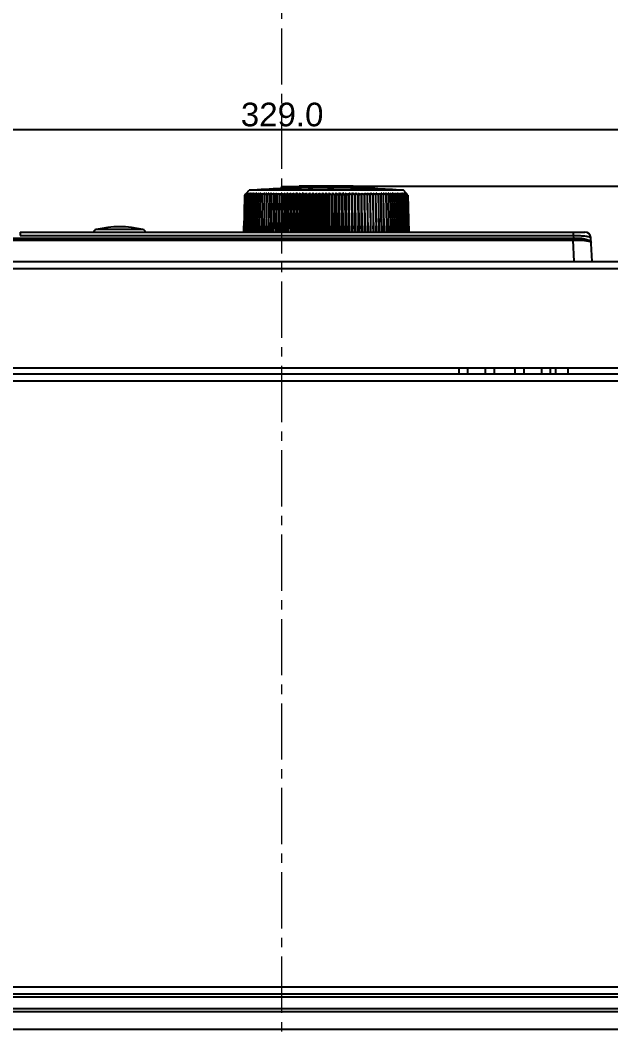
# Model space of a CAD drawing. Header units: millimetres. Extents: x 12659 to 13466, y -343 to 215.
# Drawn here: x 13010.9 to 13110.9, y -169 to 2.1 of the extents above; entities that cross this region are included whole.
import ezdxf

# ---------------------------------------------------------------- set-up
doc = ezdxf.new("R2010")
doc.units = ezdxf.units.MM
doc.header["$PDMODE"] = 3
doc.header["$PDSIZE"] = 1
doc.linetypes.add('CENTER2', pattern=[28.575, 19.05, -3.175, 3.175, -3.175])
doc.linetypes.add('CENTERX2', pattern=[101.6, 63.5, -12.7, 12.7, -12.7])
doc.layers.get('0').update_dxf_attribs({"linetype": 'CONTINUOUS'})
doc.layers.get('Defpoints').update_dxf_attribs({"linetype": 'CONTINUOUS'})
doc.layers.add('3', color=112, linetype='CENTERX2', lineweight=15)
doc.layers.add('Dim', color=1, linetype='CONTINUOUS')
doc.styles.add('OMI-1', font='arial.ttf', dxfattribs={"oblique": 1})
doc.dimstyles.new('1', dxfattribs={"dimtxt": 4, "dimasz": 2.5, "dimexe": 0.8, "dimexo": 0.3, "dimgap": 0.5, "dimtad": 1, "dimtoh": 1, "dimdec": 1, "dimzin": 0, "dimdsep": 46, "dimtxsty": 'OMI-1', "dimcen": 0, "dimclrd": 256, "dimclre": 256, "dimclrt": 256, "dimadec": 0, "dimazin": 0, "dimtfac": 0.8, "dimtdec": 1, "dimtix": 1, "dimtmove": 0, "dimatfit": 3, "dimfxl": 1, "dimtolj": 1, "dimtzin": 0, "dimarcsym": 0})

# ---------------------------------------------------------------- blocks, each defined once
blk = doc.blocks.new('*D6275')
at = {"layer": 'Defpoints', "color": 0}
for p in [(13063.47, -25.98), (13236.72, -276.97), (13253.06, -276.97)]:
    blk.add_point(p, dxfattribs=at)
at = {"layer": 'Dim', "lineweight": -2, "ltscale": 0.1}
for p, q in [((13063.77, -25.98), (13253.86, -25.98)), ((13253.06, -28.48), (13253.06, -274.47)), ((13237.02, -276.97), (13253.86, -276.97))]:
    blk.add_line(p, q, dxfattribs=at)
at = {"layer": 'Dim'}
for points in [[(13253.48, -28.48), (13252.64, -28.48), (13253.06, -25.98)], [(13252.64, -274.47), (13253.48, -274.47), (13253.06, -276.97)]]:
    blk.add_solid(points, dxfattribs=at)
at = {"layer": 'Dim', "insert": (13250.52, -151.58), "char_height": 4, "attachment_point": 5, "rotation": 90, "style": 'OMI-1'}
blk.add_mtext('\\A1;251.0', dxfattribs=at)
blk = doc.blocks.new('*D6276')
at = {"layer": 'Defpoints', "color": 0}
for p in [(13219.72, -16.44), (12890.72, -39.97), (13219.72, -39.97)]:
    blk.add_point(p, dxfattribs=at)
at = {"layer": 'Dim', "linetype": 'Continuous', "lineweight": -2, "ltscale": 0.1}
for p, q in [((12890.72, -39.67), (12890.72, -15.64)), ((13219.72, -39.67), (13219.72, -15.64))]:
    blk.add_line(p, q, dxfattribs=at)
at = {"layer": 'Dim', "lineweight": -2, "ltscale": 0.1}
blk.add_line((12893.22, -16.44), (13217.22, -16.44), dxfattribs=at)
at = {"layer": 'Dim'}
for points in [[(12893.22, -16.03), (12893.22, -16.86), (12890.72, -16.44)], [(13217.22, -16.86), (13217.22, -16.03), (13219.72, -16.44)]]:
    blk.add_solid(points, dxfattribs=at)
at = {"layer": 'Dim', "insert": (13055.22, -13.9), "char_height": 4, "attachment_point": 5, "style": 'OMI-1'}
blk.add_mtext('\\A1;329.0', dxfattribs=at)

msp = doc.modelspace()

# ---------------------------------------------------------------- linework, layer by layer
at = {"color": 7, "linetype": 'Continuous'}
for p, q in [((13049.06, -27.35), (13049.11, -27.3)), ((13049.11, -27.3), (13049.16, -27.25)), ((13049.16, -27.25), (13049.21, -27.19)), ((13049.21, -27.19), (13049.16, -27.25)), ((13049.18, -27.25), (13049.23, -27.19)), ((13049.23, -27.19), (13049.18, -27.25)), ((13049.2, -27.19), (13049.66, -26.71)), ((13075.79, -26.71), (13049.66, -26.71)), ((13049.66, -27.26), (13049.7, -27.19)), ((13052.65, -27.52), (13052.68, -27.19)), ((13053.05, -27.52), (13053.06, -27.19)), ((13053.36, -33.77), (13053.47, -27.19)), ((13053.47, -27.52), (13053.47, -27.19)), ((13053.78, -33.77), (13053.89, -27.19)), ((13053.91, -27.52), (13053.89, -27.19)), ((13054.22, -33.77), (13054.32, -27.19)), ((13054.68, -33.77), (13054.78, -27.19)), ((13058.12, -26.04), (13055.06, -26.13)), ((13055.06, -26.13), (13055.06, -26.43)), ((13058.12, -26.34), (13055.06, -26.43)), ((13055.15, -33.77), (13055.24, -27.19)), ((13055.63, -33.77), (13055.72, -27.19)), ((13056.13, -33.77), (13056.21, -27.19)), ((13056.64, -33.77), (13056.71, -27.19)), ((13057.16, -33.77), (13057.22, -27.19)), ((13057.69, -33.77), (13057.75, -27.19)), ((13058.12, -26.34), (13058.12, -26.04)), ((13058.22, -33.77), (13058.28, -27.19)), ((13058.77, -33.77), (13058.81, -27.19)), ((13059.32, -33.77), (13059.36, -27.19)), ((13059.67, -26.36), (13059.67, -26.01)), ((13059.88, -33.77), (13059.91, -27.19)), ((13060.44, -33.77), (13060.47, -27.19)), ((13060.77, -26.02), (13060.63, -26.03)), ((13060.72, -25.99), (13060.72, -26)), ((13061.01, -33.77), (13061.03, -27.19)), ((13061.58, -33.77), (13061.59, -27.19)), ((13062.15, -33.77), (13062.16, -27.19)), ((13062.87, -25.99), (13062.64, -25.99)), ((13062.72, -33.77), (13062.72, -27.19)), ((13062.94, -26.29), (13062.84, -26.29)), ((13062.94, -25.99), (13062.87, -25.99)), ((13062.94, -26.35), (13062.94, -25.99)), ((13063.3, -33.77), (13063.29, -27.19)), ((13063.87, -33.77), (13063.85, -27.19)), ((13063.99, -26.36), (13063.99, -25.99)), ((13064.44, -33.77), (13064.42, -27.19)), ((13065, -33.77), (13064.98, -27.19)), ((13065.57, -33.77), (13065.53, -27.19)), ((13066.13, -33.77), (13066.08, -27.19)), ((13066.68, -33.77), (13066.63, -27.19)), ((13067.22, -33.77), (13067.17, -27.19)), ((13067.76, -33.77), (13067.7, -27.19)), ((13067.75, -26.35), (13067.75, -26.05)), ((13070.81, -26.15), (13067.75, -26.05)), ((13070.81, -26.45), (13067.75, -26.35)), ((13068.29, -33.77), (13068.22, -27.19)), ((13068.81, -33.77), (13068.73, -27.19)), ((13069.31, -33.77), (13069.24, -27.19)), ((13069.81, -33.77), (13069.73, -27.19)), ((13070.29, -33.77), (13070.2, -27.19)), ((13070.76, -33.77), (13070.67, -27.19)), ((13070.81, -26.15), (13070.81, -26.45)), ((13071.22, -33.77), (13071.12, -27.19)), ((13071.56, -27.19), (13071.53, -27.52)), ((13071.66, -33.77), (13071.56, -27.19)), ((13071.98, -27.19), (13071.97, -27.52)), ((13072.09, -33.77), (13071.98, -27.19)), ((13072.38, -27.19), (13072.39, -27.52)), ((13072.77, -27.19), (13072.8, -27.52)), ((13075.74, -27.19), (13075.79, -27.26)), ((13076.24, -27.19), (13075.79, -26.71)), ((13076.27, -27.25), (13076.21, -27.19)), ((13076.21, -27.19), (13076.26, -27.25)), ((13076.29, -27.25), (13076.24, -27.19)), ((13076.24, -27.19), (13076.29, -27.25)), ((13076.29, -27.25), (13076.34, -27.3)), ((13076.34, -27.3), (13076.39, -27.35)), ((13048.9, -27.52), (13048.74, -33.77)), ((13048.91, -27.52), (13048.78, -32.71)), ((13048.95, -27.52), (13048.82, -32.71)), ((13049.01, -27.52), (13048.88, -32.71)), ((13048.99, -27.42), (13048.9, -27.52)), ((13049, -27.43), (13048.91, -27.52)), ((13049.02, -27.45), (13048.95, -27.52)), ((13049.09, -27.52), (13048.96, -32.71)), ((13049.11, -27.42), (13049.01, -27.52)), ((13049.2, -27.52), (13049.07, -32.71)), ((13049.15, -27.46), (13049.09, -27.52)), ((13049.27, -27.45), (13049.2, -27.52)), ((13049.33, -27.52), (13049.21, -32.71)), ((13049.24, -27.46), (13049.25, -27.46)), ((13049.42, -27.44), (13049.33, -27.52)), ((13049.33, -27.52), (13049.38, -27.45)), ((13049.33, -27.52), (13049.38, -27.45)), ((13049.49, -27.52), (13049.36, -32.71)), ((13049.59, -27.43), (13049.49, -27.52)), ((13049.67, -27.52), (13049.54, -32.71)), ((13049.87, -27.52), (13049.75, -32.71)), ((13050.09, -27.52), (13049.97, -32.71)), ((13050.34, -27.52), (13050.22, -32.71)), ((13050.61, -27.52), (13050.49, -32.71)), ((13050.9, -27.52), (13050.79, -32.71)), ((13051.21, -27.52), (13051.1, -32.71)), ((13051.54, -27.52), (13051.43, -32.71)), ((13051.89, -27.52), (13051.79, -32.71)), ((13052.26, -27.52), (13052.16, -32.71)), ((13052.65, -27.52), (13052.55, -32.71)), ((13053.05, -27.52), (13052.96, -32.71)), ((13053.47, -27.52), (13053.38, -32.71)), ((13053.91, -27.52), (13053.83, -32.71)), ((13054.36, -27.52), (13054.28, -32.71)), ((13054.83, -27.52), (13054.76, -32.71)), ((13055.32, -27.52), (13055.24, -32.71)), ((13055.81, -27.52), (13055.74, -32.71)), ((13056.32, -27.52), (13056.26, -32.71)), ((13056.84, -27.52), (13056.78, -32.71)), ((13057.37, -27.52), (13057.31, -32.71)), ((13057.9, -27.52), (13057.86, -32.71)), ((13058.45, -27.52), (13058.41, -32.71)), ((13059, -27.52), (13058.97, -32.71)), ((13059.57, -27.52), (13059.54, -32.71)), ((13060.13, -27.52), (13060.11, -32.71)), ((13060.7, -27.52), (13060.68, -32.71)), ((13061.28, -27.52), (13061.26, -32.71)), ((13061.85, -27.52), (13061.85, -32.71)), ((13062.43, -27.52), (13062.43, -32.71)), ((13063.01, -27.52), (13063.01, -32.71)), ((13063.59, -27.52), (13063.6, -32.71)), ((13064.17, -27.52), (13064.18, -32.71)), ((13064.74, -27.52), (13064.76, -32.71)), ((13065.31, -27.52), (13065.34, -32.71)), ((13065.88, -27.52), (13065.91, -32.71)), ((13066.44, -27.52), (13066.48, -32.71)), ((13066.99, -27.52), (13067.03, -32.71)), ((13067.54, -27.52), (13067.59, -32.71)), ((13068.08, -27.52), (13068.13, -32.71)), ((13068.61, -27.52), (13068.66, -32.71)), ((13069.13, -27.52), (13069.19, -32.71)), ((13069.63, -27.52), (13069.7, -32.71)), ((13070.13, -27.52), (13070.2, -32.71)), ((13070.61, -27.52), (13070.69, -32.71)), ((13071.08, -27.52), (13071.16, -32.71)), ((13071.53, -27.52), (13071.62, -32.71)), ((13071.97, -27.52), (13072.06, -32.71)), ((13072.39, -27.52), (13072.49, -32.71)), ((13072.8, -27.52), (13072.9, -32.71)), ((13073.19, -27.52), (13073.29, -32.71)), ((13073.56, -27.52), (13073.66, -32.71)), ((13073.91, -27.52), (13074.01, -32.71)), ((13074.24, -27.52), (13074.35, -32.71)), ((13074.55, -27.52), (13074.66, -32.71)), ((13074.84, -27.52), (13074.95, -32.71)), ((13075.1, -27.52), (13075.22, -32.71)), ((13075.35, -27.52), (13075.47, -32.71)), ((13075.58, -27.52), (13075.7, -32.71)), ((13075.78, -27.52), (13075.9, -32.71)), ((13075.96, -27.52), (13075.85, -27.43)), ((13075.96, -27.52), (13075.85, -27.43)), ((13075.96, -27.52), (13076.08, -32.71)), ((13076.11, -27.52), (13076.02, -27.44)), ((13076.06, -27.45), (13076.11, -27.52)), ((13076.11, -27.52), (13076.24, -32.71)), ((13076.24, -27.52), (13076.17, -27.45)), ((13076.2, -27.46), (13076.2, -27.46)), ((13076.24, -27.52), (13076.37, -32.71)), ((13076.35, -27.52), (13076.29, -27.47)), ((13076.35, -27.52), (13076.29, -27.47)), ((13076.44, -27.52), (13076.34, -27.42)), ((13076.35, -27.52), (13076.48, -32.71)), ((13076.5, -27.52), (13076.42, -27.45)), ((13076.44, -27.52), (13076.57, -32.71)), ((13076.55, -27.52), (13076.45, -27.42)), ((13076.53, -27.52), (13076.45, -27.43)), ((13076.5, -27.52), (13076.63, -32.71)), ((13076.53, -27.52), (13076.67, -32.71)), ((13076.55, -27.52), (13076.7, -33.77)), ((13010.88, -33.77), (13010.88, -34.37)), ((13010.88, -33.77), (13106.53, -33.77)), ((13031.68, -33.36), (13023.76, -33.36)), ((13048.78, -32.71), (13048.76, -33.77)), ((13048.76, -33.77), (13048.78, -32.71)), ((13048.82, -32.71), (13048.8, -33.77)), ((13048.8, -33.77), (13048.82, -32.71)), ((13048.88, -32.71), (13048.86, -33.77)), ((13048.86, -33.77), (13048.88, -32.71)), ((13048.96, -32.71), (13048.94, -33.77)), ((13048.95, -33.77), (13048.96, -32.71)), ((13049.07, -32.71), (13049.05, -33.77)), ((13049.06, -33.77), (13049.07, -32.71)), ((13049.21, -32.71), (13049.19, -33.77)), ((13049.19, -33.77), (13049.21, -32.71)), ((13049.36, -32.71), (13049.34, -33.77)), ((13049.35, -33.77), (13049.36, -32.71)), ((13049.54, -32.71), (13049.52, -33.77)), ((13049.53, -33.77), (13049.54, -32.71)), ((13049.75, -32.71), (13049.73, -33.77)), ((13049.73, -33.77), (13049.75, -32.71)), ((13049.97, -32.71), (13049.95, -33.77)), ((13049.96, -33.77), (13049.97, -32.71)), ((13050.22, -32.71), (13050.2, -33.77)), ((13050.21, -33.77), (13050.22, -32.71)), ((13050.49, -32.71), (13050.47, -33.77)), ((13050.48, -33.77), (13050.49, -32.71)), ((13050.79, -32.71), (13050.77, -33.77)), ((13050.77, -33.77), (13050.79, -32.71)), ((13051.1, -32.71), (13051.08, -33.77)), ((13051.09, -33.77), (13051.1, -32.71)), ((13051.43, -32.71), (13051.41, -33.77)), ((13051.42, -33.77), (13051.43, -32.71)), ((13051.79, -32.71), (13051.77, -33.77)), ((13051.78, -33.77), (13051.79, -32.71)), ((13052.16, -32.71), (13052.14, -33.77)), ((13052.15, -33.77), (13052.16, -32.71)), ((13052.55, -32.71), (13052.53, -33.77)), ((13052.54, -33.77), (13052.55, -32.71)), ((13052.96, -32.71), (13052.94, -33.77)), ((13052.95, -33.77), (13052.96, -32.71)), ((13053.38, -32.71), (13053.37, -33.77)), ((13053.38, -33.77), (13053.38, -32.71)), ((13053.83, -32.71), (13053.81, -33.77)), ((13053.82, -33.77), (13053.83, -32.71)), ((13054.28, -32.71), (13054.27, -33.77)), ((13054.28, -33.77), (13054.28, -32.71)), ((13054.76, -32.71), (13054.74, -33.77)), ((13054.75, -33.77), (13054.76, -32.71)), ((13055.24, -32.71), (13055.23, -33.77)), ((13055.24, -33.77), (13055.24, -32.71)), ((13055.74, -32.71), (13055.73, -33.77)), ((13055.74, -33.77), (13055.74, -32.71)), ((13056.26, -32.71), (13056.24, -33.77)), ((13056.26, -33.77), (13056.26, -32.71)), ((13056.78, -32.71), (13056.77, -33.77)), ((13056.78, -33.77), (13056.78, -32.71)), ((13057.31, -32.71), (13057.3, -33.77)), ((13057.31, -33.77), (13057.31, -32.71)), ((13057.86, -32.71), (13057.84, -33.77)), ((13057.86, -33.77), (13057.86, -32.71)), ((13058.41, -32.71), (13058.4, -33.77)), ((13058.41, -33.77), (13058.41, -32.71)), ((13058.97, -32.71), (13058.96, -33.77)), ((13058.97, -33.77), (13058.97, -32.71)), ((13059.54, -32.71), (13059.52, -33.77)), ((13059.54, -33.77), (13059.54, -32.71)), ((13060.11, -32.71), (13060.1, -33.77)), ((13060.11, -33.77), (13060.11, -32.71)), ((13060.68, -32.71), (13060.67, -33.77)), ((13060.69, -33.77), (13060.68, -32.71)), ((13061.26, -32.71), (13061.25, -33.77)), ((13061.27, -33.77), (13061.26, -32.71)), ((13061.85, -32.71), (13061.84, -33.77)), ((13061.85, -33.77), (13061.85, -32.71)), ((13062.43, -32.71), (13062.42, -33.77)), ((13062.43, -32.71), (13062.44, -33.77)), ((13063.01, -32.71), (13063.01, -33.77)), ((13063.02, -33.77), (13063.01, -32.71)), ((13063.6, -32.71), (13063.59, -33.77)), ((13063.61, -33.77), (13063.6, -32.71)), ((13064.19, -33.77), (13064.18, -32.71)), ((13064.18, -32.71), (13064.18, -33.77)), ((13064.77, -33.77), (13064.76, -32.71)), ((13064.76, -32.71), (13064.76, -33.77)), ((13065.34, -32.71), (13065.33, -33.77)), ((13065.35, -33.77), (13065.34, -32.71)), ((13065.92, -33.77), (13065.91, -32.71)), ((13065.91, -32.71), (13065.91, -33.77)), ((13066.48, -32.71), (13066.47, -33.77)), ((13066.49, -33.77), (13066.48, -32.71)), ((13067.05, -33.77), (13067.03, -32.71)), ((13067.03, -32.71), (13067.03, -33.77)), ((13067.6, -33.77), (13067.59, -32.71)), ((13067.59, -32.71), (13067.59, -33.77)), ((13068.14, -33.77), (13068.13, -32.71)), ((13068.13, -32.71), (13068.13, -33.77)), ((13068.68, -33.77), (13068.66, -32.71)), ((13068.66, -32.71), (13068.66, -33.77)), ((13069.2, -33.77), (13069.19, -32.71)), ((13069.19, -32.71), (13069.19, -33.77)), ((13069.72, -33.77), (13069.7, -32.71)), ((13069.7, -32.71), (13069.7, -33.77)), ((13070.22, -33.77), (13070.2, -32.71)), ((13070.2, -32.71), (13070.2, -33.77)), ((13070.7, -33.77), (13070.69, -32.71)), ((13070.69, -32.71), (13070.69, -33.77)), ((13071.18, -33.77), (13071.16, -32.71)), ((13071.16, -32.71), (13071.16, -33.77)), ((13071.64, -33.77), (13071.62, -32.71)), ((13071.62, -32.71), (13071.62, -33.77)), ((13072.08, -33.77), (13072.06, -32.71)), ((13072.06, -32.71), (13072.07, -33.77)), ((13072.5, -33.77), (13072.49, -32.71)), ((13072.49, -32.71), (13072.49, -33.77)), ((13072.91, -33.77), (13072.9, -32.71)), ((13072.9, -32.71), (13072.9, -33.77)), ((13073.31, -33.77), (13073.29, -32.71)), ((13073.29, -32.71), (13073.3, -33.77)), ((13073.68, -33.77), (13073.66, -32.71)), ((13073.66, -32.71), (13073.67, -33.77)), ((13074.03, -33.77), (13074.01, -32.71)), ((13074.01, -32.71), (13074.02, -33.77)), ((13074.37, -33.77), (13074.35, -32.71)), ((13074.35, -32.71), (13074.36, -33.77)), ((13074.68, -33.77), (13074.66, -32.71)), ((13074.66, -32.71), (13074.67, -33.77)), ((13074.97, -33.77), (13074.95, -32.71)), ((13074.95, -32.71), (13074.96, -33.77)), ((13075.24, -33.77), (13075.22, -32.71)), ((13075.22, -32.71), (13075.24, -33.77)), ((13075.49, -33.77), (13075.47, -32.71)), ((13075.47, -32.71), (13075.48, -33.77)), ((13075.72, -33.77), (13075.7, -32.71)), ((13075.7, -32.71), (13075.71, -33.77)), ((13075.92, -33.77), (13075.9, -32.71)), ((13075.9, -32.71), (13075.92, -33.77)), ((13076.1, -33.77), (13076.08, -32.71)), ((13076.08, -32.71), (13076.1, -33.77)), ((13076.26, -33.77), (13076.24, -32.71)), ((13076.24, -32.71), (13076.26, -33.77)), ((13076.39, -33.77), (13076.37, -32.71)), ((13076.37, -32.71), (13076.39, -33.77)), ((13076.5, -33.77), (13076.48, -32.71)), ((13076.48, -32.71), (13076.5, -33.77)), ((13076.59, -33.77), (13076.57, -32.71)), ((13076.57, -32.71), (13076.58, -33.77)), ((13076.65, -33.77), (13076.63, -32.71)), ((13076.63, -32.71), (13076.65, -33.77)), ((13076.68, -33.77), (13076.67, -32.71)), ((13076.67, -32.71), (13076.68, -33.77)), ((13104.56, -33.77), (13104.56, -34.37)), ((12940.91, -34.8), (13104.55, -34.8)), ((12940.91, -35.16), (13104.55, -35.16)), ((13010.88, -34.37), (13104.56, -34.37)), ((13104.55, -34.8), (13104.55, -35.16)), ((13104.74, -38.77), (13104.55, -35.16)), ((13104.56, -34.37), (13104.59, -34.8)), ((13107.74, -38.77), (13107.52, -34.72)), ((12891.92, -38.77), (13218.52, -38.77)), ((12890.72, -39.97), (13219.72, -39.97)), ((12962.74, -56.77), (13147.74, -56.77)), ((12962.74, -57.77), (13147.74, -57.77)), ((13085.22, -57.77), (13085.22, -56.77)), ((13086.72, -57.77), (13086.72, -56.77)), ((13089.72, -57.77), (13089.72, -56.77)), ((13091.22, -57.77), (13091.22, -56.77)), ((13094.72, -57.77), (13094.72, -56.77)), ((13096.22, -57.77), (13096.22, -56.77)), ((13099.22, -57.77), (13099.22, -56.77)), ((13100.72, -57.77), (13100.72, -56.77)), ((13101.62, -57.77), (13101.62, -56.77)), ((13103.72, -57.77), (13103.72, -56.77)), ((12962.74, -58.97), (13147.7, -58.97)), ((12934.82, -161.57), (13218.12, -161.57)), ((12935.72, -162.77), (13219.72, -162.77)), ((12935.72, -163.27), (13219.72, -163.27)), ((12935.72, -165.27), (13219.72, -165.27)), ((12935.72, -165.77), (13219.72, -165.77)), ((12935.72, -168.77), (13219.72, -168.77))]:
    msp.add_line(p, q, dxfattribs=at)
for centre, radius, start, end in [((13081.85, -58.38), 45.15, 136.4067, 136.7126), ((13081.83, -59.5), 45.89, 135.3467, 135.6634), ((13082.36, -56.29), 44.09, 138.8048, 139.149), ((13081.66, -60.4), 46.38, 134.2772, 134.7217), ((13082.51, -55.02), 43.35, 140.0595, 140.5229), ((13081.62, -61.34), 46.98, 133.3838, 133.7877), ((13083.01, -53.96), 43.01, 141.5152, 141.9771), ((13081.93, -62.57), 48.03, 132.569, 133.0424), ((13083.61, -52.86), 42.74, 143.0829, 143.5203), ((13082.05, -63.5), 48.72, 131.8262, 132.2809), ((13084.41, -51.81), 42.67, 144.7683, 145.1811), ((13082.2, -64.37), 49.38, 131.1529, 131.5873), ((13086.37, -51.39), 43.93, 146.6829, 147.0882), ((13082.38, -65.2), 50.01, 130.5457, 130.9602), ((13062.72, -226.28), 200, 92.1943, 93.7456), ((13087.41, -50.19), 44.03, 148.5128, 149.0072), ((13082.58, -65.96), 50.61, 130.0018, 130.3966), ((13083.33, -67.28), 51.96, 129.5207, 130.0803), ((13089.28, -49.32), 45.04, 150.5777, 151.051), ((13083.63, -67.98), 52.55, 129.0956, 129.6539), ((13091.7, -48.52), 46.61, 152.7748, 153.223), ((13083.94, -68.6), 53.07, 128.7264, 129.2836), ((13094.87, -47.79), 48.92, 155.1046, 155.5233), ((13084.27, -69.14), 53.53, 128.4114, 128.9676), ((13099.07, -47.15), 52.29, 157.5656, 157.9502), ((13084.62, -69.6), 53.92, 128.149, 128.7044), ((13104.8, -46.61), 57.18, 160.1537, 160.4994), ((13084.97, -69.97), 54.24, 127.9379, 128.4927), ((13112.91, -46.19), 64.46, 162.8621, 163.164), ((13085.32, -70.25), 54.47, 127.7772, 128.3315), ((13124.99, -45.92), 75.72, 165.6808, 165.9344), ((13085.69, -70.44), 54.63, 127.666, 128.2201), ((13144.56, -45.87), 94.47, 168.5968, 168.7977), ((13086.06, -70.54), 54.71, 127.6038, 128.1579), ((13180.95, -46.21), 130.04, 171.5936, 171.7382), ((13086.43, -70.54), 54.7, 127.5903, 128.1447), ((13086.8, -70.44), 54.61, 127.6254, 128.1803), ((13087.18, -70.26), 54.43, 127.7093, 128.2649), ((13087.56, -69.98), 54.18, 127.8424, 128.3989), ((12936.19, -41.82), 119.04, 6.8977, 7.0552), ((13087.94, -69.61), 53.84, 128.0253, 128.5831), ((12967.98, -42.63), 88.16, 9.8676, 10.082), ((13088.33, -69.15), 53.43, 128.259, 128.8181), ((12985.74, -43.28), 71.33, 12.7683, 13.036), ((13088.71, -68.61), 52.95, 128.5446, 129.1053), ((12997.01, -43.92), 61.04, 15.5829, 15.8997), ((13089.1, -67.98), 52.4, 128.8834, 129.4459), ((13004.74, -44.57), 54.32, 18.2972, 18.6585), ((13089.49, -67.28), 51.78, 129.2772, 129.8416), ((13010.34, -45.28), 49.77, 20.9002, 21.301), ((13089.89, -66.51), 51.11, 129.7279, 130.2943), ((13014.56, -46.03), 46.64, 23.3836, 23.8191), ((13090.3, -65.66), 50.39, 130.2377, 130.8062), ((13017.83, -46.84), 44.49, 25.7421, 26.2075), ((13090.71, -64.76), 49.63, 130.8091, 131.3797), ((13062.72, -226.28), 200.3, 90.8728, 91.3153), ((13062.72, -226.28), 200, 90.8742, 91.3172), ((13020.43, -47.71), 43.05, 27.9728, 28.4635), ((13091.14, -63.8), 48.84, 131.445, 132.0176), ((13022.55, -48.63), 42.13, 30.0751, 30.5869), ((13091.58, -62.8), 48.02, 132.1485, 132.723), ((13024.29, -49.6), 41.61, 32.0498, 32.5791), ((13092.05, -61.75), 47.19, 132.9231, 133.4992), ((13062.72, -226.28), 200.3, 90.5725, 90.8731), ((13063.47, -126.22), 100.23, 91.6226, 92.1702), ((13063.47, -126.33), 100.05, 90.3582, 92.1735), ((13025.76, -50.62), 41.41, 33.8996, 34.4428), ((13092.54, -60.67), 46.36, 133.7726, 134.35), ((13027, -51.67), 41.46, 35.6279, 36.1821), ((13093.06, -59.56), 45.53, 134.701, 135.2792), ((13062.72, -126.15), 100.16, 90, 91.1449), ((13063.47, -126.16), 100.18, 90.4729, 91.5393), ((13028.07, -52.76), 41.71, 37.239, 37.8017), ((13093.61, -58.43), 44.73, 135.7129, 136.2913), ((13029.01, -53.87), 42.11, 38.7376, 39.3065), ((13094.22, -57.29), 43.97, 136.813, 137.3908), ((13029.83, -55), 42.64, 40.1287, 40.702), ((13094.88, -56.14), 43.27, 138.0062, 138.5825), ((13030.56, -56.14), 43.27, 41.4175, 41.9938), ((13062.72, -226.28), 200.3, 89.6374, 89.9377), ((13062.72, -226.28), 200.23, 89.6373, 89.9378), ((13062.72, -226.28), 199.93, 89.6368, 89.9377), ((13095.61, -55), 42.64, 139.298, 139.8713), ((13031.23, -57.29), 43.97, 42.6092, 43.187), ((13096.44, -53.87), 42.11, 140.6935, 141.2624), ((13031.83, -58.43), 44.73, 43.7087, 44.2871), ((13062.72, -226.28), 200.3, 88.5603, 89.6374), ((13062.72, -226.28), 200, 88.5581, 89.6369), ((13097.37, -52.76), 41.71, 142.1983, 142.761), ((13032.39, -59.56), 45.53, 44.7208, 45.299), ((13098.44, -51.67), 41.46, 143.8179, 144.3721), ((13032.91, -60.67), 46.36, 45.65, 46.2274), ((13099.69, -50.62), 41.41, 145.5572, 146.1004), ((13033.4, -61.75), 47.19, 46.5008, 47.0769), ((13101.15, -49.6), 41.61, 147.4209, 147.9502), ((13033.86, -62.8), 48.02, 47.277, 47.8515), ((13102.9, -48.63), 42.13, 149.4131, 149.9249), ((13034.3, -63.8), 48.84, 47.9824, 48.555), ((13105.01, -47.71), 43.05, 151.5365, 152.0272), ((13034.73, -64.76), 49.63, 48.6203, 49.1909), ((13107.62, -46.84), 44.49, 153.7925, 154.2579), ((13035.15, -65.66), 50.39, 49.1938, 49.7623), ((13110.89, -46.03), 46.64, 156.1809, 156.6164), ((13035.55, -66.51), 51.11, 49.7057, 50.2721), ((13115.11, -45.28), 49.77, 158.699, 159.0998), ((13035.95, -67.28), 51.78, 50.1584, 50.7228), ((13120.7, -44.57), 54.32, 161.3415, 161.7028), ((13036.34, -67.98), 52.4, 50.5541, 51.1166), ((13128.43, -43.92), 61.04, 164.1003, 164.4171), ((13036.73, -68.61), 52.95, 50.8947, 51.4554), ((13139.7, -43.28), 71.33, 166.964, 167.2317), ((13037.12, -69.15), 53.43, 51.1819, 51.741), ((13157.47, -42.63), 88.16, 169.918, 170.1324), ((13037.5, -69.61), 53.84, 51.4169, 51.9747), ((13062.72, -226.28), 200, 86.2544, 87.681), ((13189.26, -41.82), 119.04, 172.9448, 173.1023), ((13037.88, -69.98), 54.18, 51.6011, 52.1576), ((13038.26, -70.26), 54.43, 51.7351, 52.2907), ((13038.64, -70.44), 54.61, 51.8197, 52.3746), ((13039.01, -70.54), 54.7, 51.8553, 52.4097), ((13039.39, -70.54), 54.71, 51.8421, 52.3962), ((12944.49, -46.21), 130.04, 8.2618, 8.4064), ((13039.76, -70.44), 54.63, 51.7799, 52.334), ((13040.12, -70.25), 54.47, 51.6685, 52.2228), ((12980.88, -45.87), 94.47, 11.2023, 11.4032), ((13000.45, -45.92), 75.72, 14.0656, 14.3192), ((13040.48, -69.97), 54.24, 51.5073, 52.0621), ((13012.54, -46.19), 64.46, 16.836, 17.1379), ((13040.83, -69.6), 53.92, 51.2956, 51.851), ((13041.17, -69.14), 53.53, 51.0324, 51.5886), ((13020.64, -46.61), 57.18, 19.5006, 19.8463), ((13041.5, -68.6), 53.07, 50.7164, 51.2736), ((13026.37, -47.15), 52.29, 22.0498, 22.4344), ((13041.82, -67.98), 52.55, 50.3461, 50.9044), ((13030.58, -47.79), 48.92, 24.4767, 24.8954), ((13042.12, -67.28), 51.96, 49.9197, 50.4793), ((13033.74, -48.52), 46.61, 26.777, 27.2252), ((13036.16, -49.32), 45.04, 28.949, 29.4223), ((13042.86, -65.96), 50.61, 49.6034, 49.9982), ((13038.03, -50.19), 44.03, 30.9928, 31.4872), ((13043.07, -65.2), 50.01, 49.0398, 49.4543), ((13043.25, -64.37), 49.38, 48.4127, 48.8471), ((13039.07, -51.39), 43.93, 32.9118, 33.3171), ((13043.4, -63.5), 48.72, 47.7191, 48.1738), ((13041.03, -51.81), 42.67, 34.8189, 35.2317), ((13043.51, -62.57), 48.04, 46.9558, 47.431), ((13041.83, -52.86), 42.74, 36.4797, 36.9171), ((13043.83, -61.34), 46.98, 46.2123, 46.6162), ((13042.44, -53.95), 42.99, 38.0271, 38.4848), ((13043.79, -60.4), 46.38, 45.2783, 45.7228), ((13042.93, -55.02), 43.35, 39.4771, 39.9405), ((13043.09, -56.29), 44.09, 40.851, 41.1953), ((13043.62, -59.5), 45.89, 44.3366, 44.6533), ((13043.59, -58.38), 45.15, 43.2874, 43.5933), ((13084.14, -67.8), 53.02, 130.3949, 130.5609), ((13041.3, -67.8), 53.02, 49.4391, 49.6051), ((13023.9, -33.94), 0.6, 103.9519, 163.8172), ((13027.72, -49.31), 16.43, 76.0481, 103.9519), ((13031.54, -33.94), 0.6, 16.1828, 76.0481), ((13106.53, -34.77), 1, 3, 90), ((13104.52, -33.38), 1.78, 270.9961, 272.7855), ((13062.4, -37.19), 42.26, 2.7601, 3.2399)]:
    msp.add_arc(centre, radius, start, end, dxfattribs=at)
msp.add_open_spline([(13104.55, -34.8), (13104.56, -34.8), (13104.58, -34.8), (13104.59, -34.8)], degree=3, dxfattribs=at)
for points, knots in [([(13104.56, -34.37), (13104.95, -34.36), (13105.65, -34.37), (13106.48, -34.42), (13107.01, -34.5), (13107.25, -34.55), (13107.39, -34.6), (13107.47, -34.64), (13107.52, -34.69), (13107.52, -34.72)], [0, 0, 0, 0, 0.379961, 0.6979, 0.818798, 0.909392, 0.942888, 0.968614, 1, 1, 1, 1]), ([(13104.59, -34.8), (13104.97, -34.79), (13105.52, -34.79), (13106.22, -34.86), (13106.66, -34.95), (13107.03, -35.06), (13107.31, -35.19), (13107.5, -35.34), (13107.56, -35.47), (13107.57, -35.53)], [0, 0, 0, 0, 0.353367, 0.513712, 0.656097, 0.776427, 0.872386, 0.944635, 1, 1, 1, 1]), ([(13104.61, -35.16), (13104.98, -35.14), (13105.53, -35.13), (13106.23, -35.16), (13106.67, -35.2), (13107.03, -35.26), (13107.28, -35.32), (13107.43, -35.38), (13107.51, -35.43), (13107.56, -35.49), (13107.57, -35.53)], [0, 0, 0, 0, 0.370897, 0.538012, 0.684856, 0.806431, 0.899237, 0.934382, 0.962189, 1, 1, 1, 1])]:
    msp.add_open_spline(points, degree=3, knots=knots, dxfattribs=at)
at = {"layer": '3', "linetype": 'CENTER2', "ltscale": 0.5}
msp.add_line((13055.22, -308.85), (13055.22, 189.87), dxfattribs=at)

# ---------------------------------------------------------------- dimensions: what is measured, and where the dimension line sits
at = {"layer": 'Dim', "ltscale": 0.1}
dim = msp.add_linear_dim(base=(13219.72, -16.44), p1=(12890.72, -39.97), p2=(13219.72, -39.97), dimstyle='1', dxfattribs=at)
dim.commit()
dim.dimension.update_dxf_attribs({"geometry": '*D6276', "text_midpoint": (13055.22, -13.9)})
dim = msp.add_linear_dim(base=(13253.06, -276.97), p1=(13063.47, -25.98), p2=(13236.72, -276.97), angle=90, dimstyle='1', dxfattribs=at)
dim.commit()
dim.dimension.update_dxf_attribs({"geometry": '*D6275', "text_midpoint": (13253.06, -151.58), "dimtype": 160})

doc.saveas('drawing.dxf')
